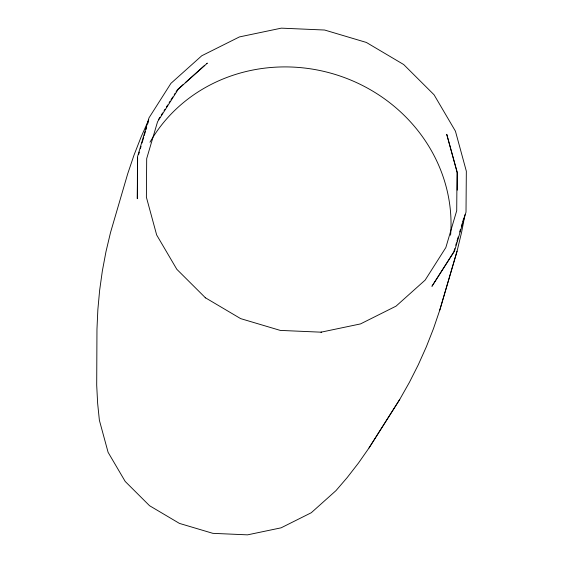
<?xml version="1.0" encoding="UTF-8"?>
<svg xmlns="http://www.w3.org/2000/svg" width="563" height="563" viewBox="0 0 563 563"><rect width="100%" height="100%" fill="white"/><g stroke="black" fill="none" stroke-linecap="round" stroke-linejoin="round"><path stroke-width="0.84" d="M137.632 157.893L137.309 198.711L137.478 156.901L148.998 117.864L170.927 83.359L201.765 55.758L239.423 36.926L281.324 28.15L324.619 30.029L366.358 42.443L403.685 64.534L434.073 94.795L455.439 131.179L466.333 171.194L466.009 212.117L454.489 251.161L431.927 286.307L453.792 251.9L454.77 248.586M457.262 190.167L457.402 172.932L446.74 134.318L457.022 172.081L456.713 210.696L445.847 247.537L425.156 280.092L396.049 306.145L360.51 323.915L320.973 332.198L321.36 332.191L280.261 330.404L240.647 318.623L205.206 297.658L205.502 297.862L176.824 269.304L156.662 234.968L146.387 197.212L146.69 158.59L157.563 121.749L178.253 89.193L207.36 63.14L206.67 63.528M464.961 214.63L461.625 232.16L457.057 251.211L439.816 310.009L433.475 328.644L426.297 346.914L418.274 364.81L409.421 382.319L399.737 399.441L369.004 447.979L358.448 463.075L347.181 477.586L335.97 490.633L311.269 512.738L281.106 527.827L247.551 534.85L212.877 533.344L179.449 523.407L149.554 505.715L125.218 481.471L108.103 452.335L99.384 420.287L97.645 403.389L96.702 385.254L96.963 329.278L97.856 309.685L99.651 290.212L102.36 270.88L105.978 251.675L110.496 232.618L127.695 173.812L133.994 155.156L141.137 136.872L148.773 119.736M439.816 310.009L457.057 251.211M138.611 154.586L139.343 152.094M140.321 148.787L141.053 146.296M142.031 142.988L143.741 137.182M144.227 135.528L145.451 131.383M145.944 129.729L146.676 127.245M147.654 123.93L148.386 121.446M455.749 245.271L456.48 242.787M456.973 241.133L458.191 236.988M459.661 232.019L460.393 229.535M461.371 226.22L462.103 223.736M462.596 222.075L463.813 217.937M369.004 447.979L399.737 399.441M158.506 119.476L159.892 117.301M161.278 115.119L162.665 112.938M164.051 110.763L164.973 109.306M166.359 107.125L167.746 104.95M169.125 102.769L170.054 101.312M170.976 99.862L172.82 96.956M174.206 94.774L175.128 93.324M176.057 91.868L177.444 89.693L183.285 84.457M185.234 82.712L204.721 65.273M149.969 142.249A160.744 150.265 17.4 0 1 335.52 74.555A160.744 150.265 17.4 0 1 450.59 235.214"/></g></svg>
